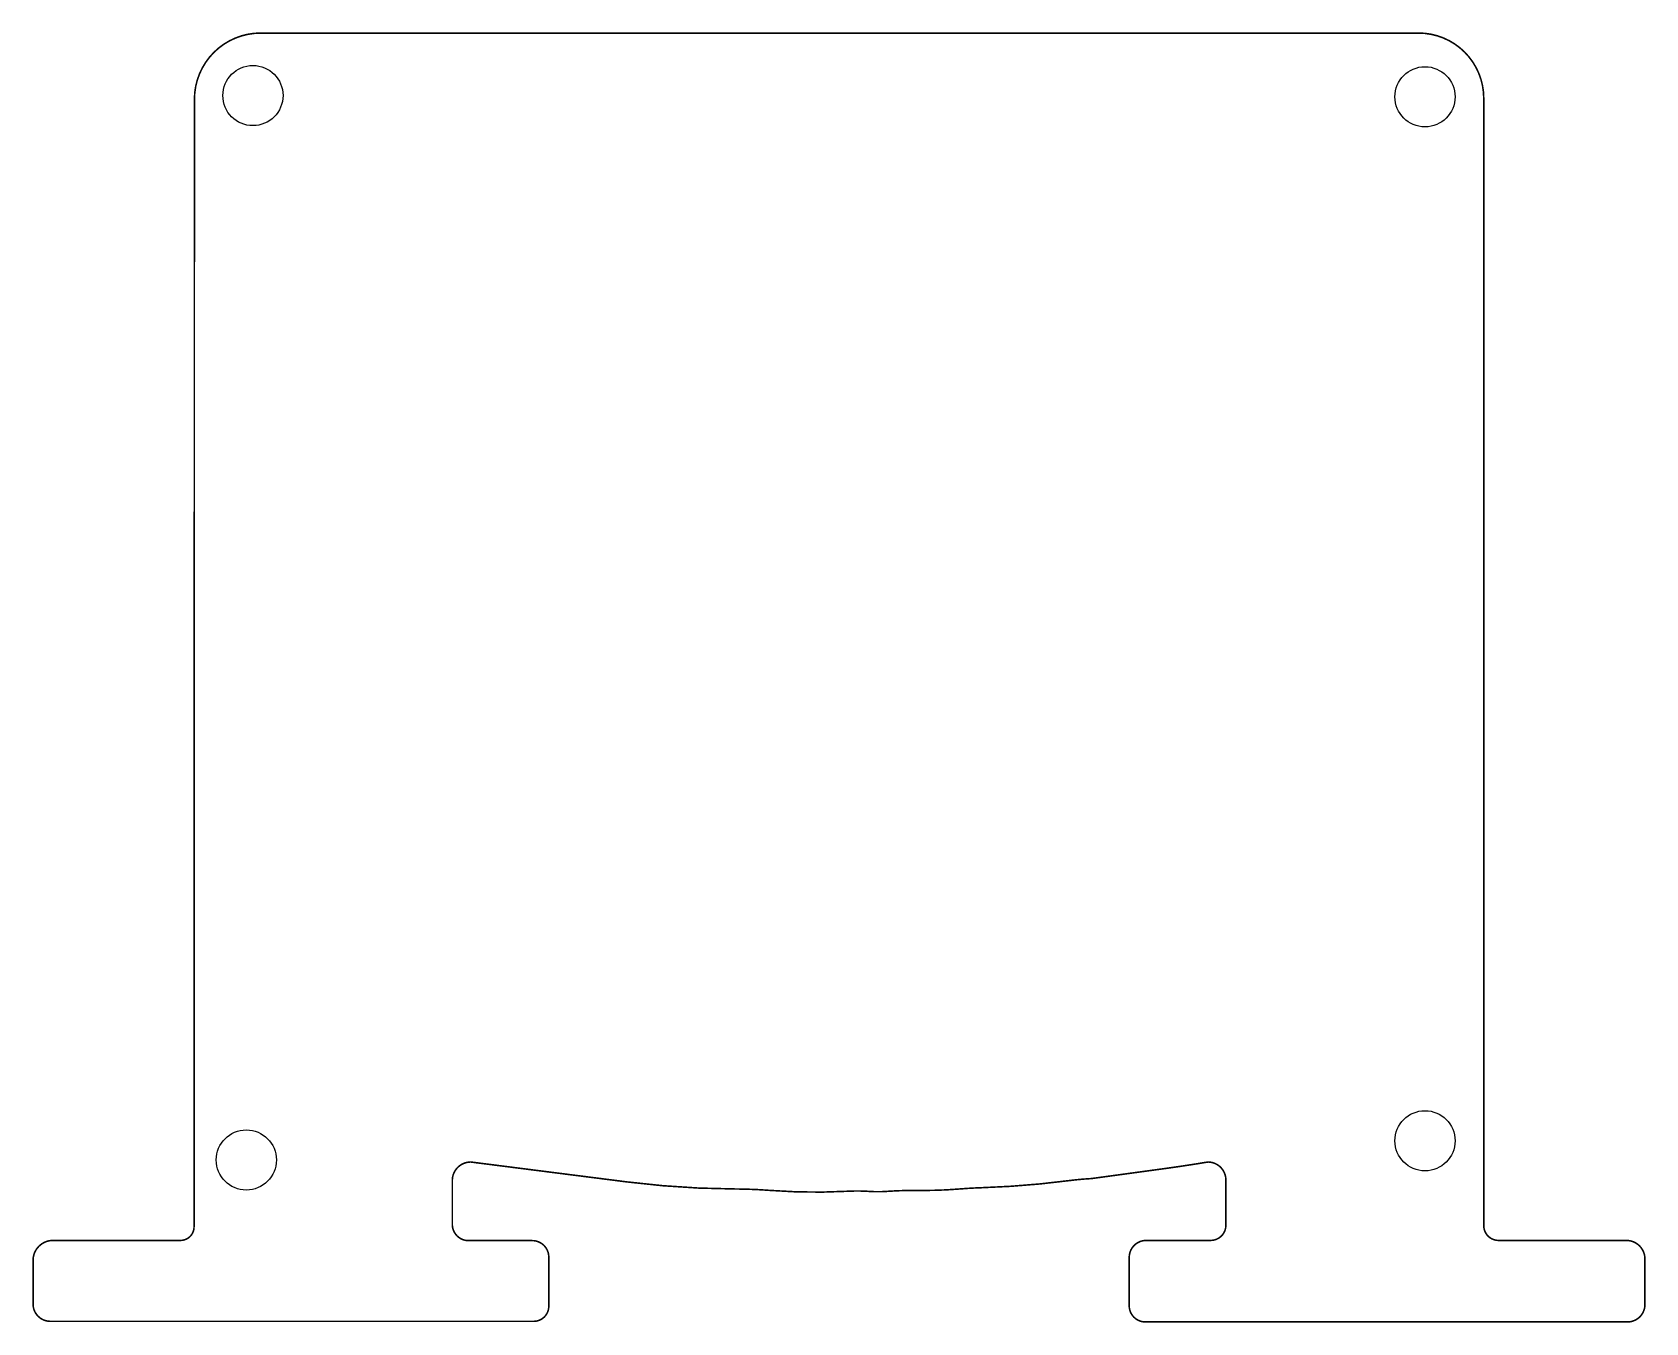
# Model space of a CAD drawing. Extents: x 0.1 to 77.9, y 0 to 62.2.
import ezdxf

# ---------------------------------------------------------------- set-up
doc = ezdxf.new("R2010")
doc.units = 0
doc.header["$MEASUREMENT"] = 0
doc.layers.add('20', color=178, linetype='CONTINUOUS')

msp = doc.modelspace()

# ---------------------------------------------------------------- linework, layer by layer
at = {"layer": '20'}
for points, const_width in [([(11.1097, 62.16, 0.4141), (7.9189, 58.9681)], 0.0762), ([(11.1097, 62.1791, 1), (11.1097, 62.141)], 0.0381), ([(11.1097, 62.141, 1), (11.1097, 62.179)], 0.0381), ([(66.9277, 62.1791, 1), (66.9277, 62.141)], 0.0381), ([(70.07, 59.0177, 0.4142), (66.9277, 62.16)], 0.0762), ([(66.9277, 62.141, 1), (66.9277, 62.1791)], 0.0381), ([(7.938, 58.9681, 1), (7.8999, 58.9681)], 0.0381), ([(7.8999, 58.9681, 1), (7.938, 58.9681)], 0.0381), ([(70.0891, 59.0177, 1), (70.051, 59.0177)], 0.0381), ([(70.051, 59.0177, 1), (70.0891, 59.0177)], 0.0381), ([(21.2402, 7.74, 0.4142), (20.35, 6.8498)], 0.0762), ([(21.2402, 7.721, 1), (21.2402, 7.7591)], 0.0381), ([(54.67, 7.42, 0.0075), (56.78, 7.74)], 0.0762), ([(56.7695, 7.7591, 1), (56.7695, 7.721)], 0.0381), ([(57.64, 6.8695, 0.4142), (56.7695, 7.74)], 0.0762), ([(56.7831, 7.7212, 1), (56.7769, 7.7588)], 0.0381), ([(21.2574, 7.7559, 1), (21.2526, 7.7181)], 0.0381), ([(54.6674, 7.4389, 1), (54.6726, 7.4011)], 0.0381), ([(54.6726, 7.4011, 1), (54.6674, 7.4389)], 0.0381), ([(20.3691, 6.8498, 1), (20.331, 6.8498)], 0.0381), ([(20.331, 6.8498, 1), (20.3691, 6.8498)], 0.0381), ([(28.77, 6.78, 0.0303), (33.97, 6.44)], 0.0762), ([(28.7724, 6.7989, 1), (28.7676, 6.7611)], 0.0381), ([(28.7676, 6.7611, 1), (28.7724, 6.7989)], 0.0381), ([(35.68, 6.37, 0.0181), (33.97, 6.44)], 0.0762), ([(33.9701, 6.459, 1), (33.9699, 6.421)], 0.0381), ([(33.9699, 6.421, 1), (33.9701, 6.459)], 0.0381), ([(35.68, 6.37, 0.0332), (39.42, 6.33)], 0.0762), ([(35.6815, 6.389, 1), (35.6785, 6.351)], 0.0381), ([(35.6785, 6.351, 1), (35.6815, 6.389)], 0.0381), ([(40.5, 6.32, 0.0325), (39.42, 6.33)], 0.0762), ([(39.4189, 6.349, 1), (39.4211, 6.311)], 0.0381), ([(39.4211, 6.311, 1), (39.4189, 6.349)], 0.0381), ([(40.5, 6.32, 0.0371), (41.24, 6.32)], 0.0762), ([(40.5014, 6.339, 1), (40.4986, 6.301)], 0.0381), ([(40.4986, 6.301, 1), (40.5014, 6.339)], 0.0381), ([(42.85, 6.37, 0.0216), (41.24, 6.32)], 0.0762), ([(41.2386, 6.339, 1), (41.2414, 6.301)], 0.0381), ([(41.2414, 6.301, 1), (41.2386, 6.339)], 0.0381), ([(42.85, 6.37, 0.0239), (44.81, 6.44)], 0.0762), ([(42.8502, 6.389, 1), (42.8498, 6.351)], 0.0381), ([(42.8498, 6.351, 1), (42.8502, 6.389)], 0.0381), ([(45.85, 6.5, 0.0129), (44.81, 6.44)], 0.0762), ([(44.8084, 6.459, 1), (44.8116, 6.421)], 0.0381), ([(44.8116, 6.421, 1), (44.8084, 6.459)], 0.0381), ([(45.85, 6.5, 0.0244), (50.06, 6.84)], 0.0762), ([(45.8494, 6.519, 1), (45.8506, 6.481)], 0.0381), ([(45.8506, 6.481, 1), (45.8494, 6.519)], 0.0381), ([(51.14, 6.94, 0.0186), (50.06, 6.84)], 0.0762), ([(50.0575, 6.8589, 1), (50.0625, 6.8211)], 0.0381), ([(50.0625, 6.8211, 1), (50.0575, 6.8589)], 0.0381), ([(51.1474, 6.9589, 1), (51.1526, 6.9211)], 0.0381), ([(51.1411, 6.921, 1), (51.1389, 6.959)], 0.0381), ([(57.6591, 6.8695, 1), (57.621, 6.8695)], 0.0381), ([(57.621, 6.8695, 1), (57.6591, 6.8695)], 0.0381), ([(20.35, 4.731, 0.4142), (21.131, 3.95)], 0.0762), ([(20.3691, 4.731, 1), (20.331, 4.731)], 0.0381), ([(20.331, 4.731, 1), (20.3691, 4.731)], 0.0381), ([(56.9059, 3.96, 0.4142), (57.64, 4.6941)], 0.0762), ([(57.6591, 4.6941, 1), (57.621, 4.6941)], 0.0381), ([(57.621, 4.6941, 1), (57.6591, 4.6941)], 0.0381), ([(70.07, 4.6732, 0.4142), (70.7832, 3.96)], 0.0762), ([(70.0891, 4.6732, 1), (70.051, 4.6732)], 0.0381), ([(70.051, 4.6732, 1), (70.0891, 4.6732)], 0.0381), ([(1.1026, 3.96, 0.4142), (0.14, 2.9974)], 0.0762), ([(1.1026, 3.9791, 1), (1.1026, 3.941)], 0.0381), ([(1.1026, 3.941, 1), (1.1026, 3.9791)], 0.0381), ([(7.2495, 3.96, 0.4141), (7.9002, 4.6147)], 0.0762), ([(7.2495, 3.979, 1), (7.2496, 3.941)], 0.0381), ([(7.2495, 3.941, 1), (7.2495, 3.9791)], 0.0381), ([(7.9193, 4.6148, 1), (7.8812, 4.6147)], 0.0381), ([(7.8812, 4.6148, 1), (7.9193, 4.6147)], 0.0381), ([(21.131, 3.9691, 1), (21.131, 3.931)], 0.0381), ([(21.131, 3.931, 1), (21.131, 3.9691)], 0.0381), ([(24.206, 3.9691, 1), (24.206, 3.931)], 0.0381), ([(25, 3.156, 0.4142), (24.206, 3.95)], 0.0762), ([(24.206, 3.931, 1), (24.206, 3.9691)], 0.0381), ([(53.8001, 3.96, 0.4142), (52.98, 3.1399)], 0.0762), ([(53.8001, 3.9791, 1), (53.8001, 3.941)], 0.0381), ([(53.8001, 3.941, 1), (53.8001, 3.9791)], 0.0381), ([(56.9059, 3.9791, 1), (56.9059, 3.941)], 0.0381), ([(56.9059, 3.941, 1), (56.9059, 3.9791)], 0.0381), ([(70.7832, 3.9791, 1), (70.7832, 3.941)], 0.0381), ([(70.7832, 3.941, 1), (70.7832, 3.9791)], 0.0381), ([(76.9419, 3.9791, 1), (76.9419, 3.941)], 0.0381), ([(77.84, 3.0619, 0.4142), (76.9419, 3.96)], 0.0762), ([(76.9419, 3.941, 1), (76.9419, 3.9791)], 0.0381), ([(25.0191, 3.156, 1), (24.9809, 3.156)], 0.0381), ([(24.9809, 3.156, 1), (25.0191, 3.156)], 0.0381), ([(52.9991, 3.1399, 1), (52.961, 3.1399)], 0.0381), ([(52.961, 3.1399, 1), (52.9991, 3.1399)], 0.0381), ([(52.961, 3.13, 1), (52.9991, 3.13)], 0.0381), ([(52.9991, 3.11, 1), (52.961, 3.11)], 0.0381), ([(0.1591, 2.9974, 1), (0.121, 2.9974)], 0.0381), ([(0.121, 2.9974, 1), (0.1591, 2.9974)], 0.0381), ([(77.859, 3.0619, 1), (77.821, 3.0619)], 0.0381), ([(77.821, 3.0619, 1), (77.859, 3.0619)], 0.0381), ([(0.14, 0.8919, 0.4142), (0.9719, 0.06)], 0.0762), ([(0.1591, 0.8919, 1), (0.121, 0.8919)], 0.0381), ([(0.121, 0.8919, 1), (0.1591, 0.8919)], 0.0381), ([(24.2733, 0.06, 0.4142), (25, 0.7867)], 0.0762), ([(25.0191, 0.7867, 1), (24.9809, 0.7867)], 0.0381), ([(24.9809, 0.7867, 1), (25.0191, 0.7867)], 0.0381), ([(52.98, 0.8088, 0.4142), (53.7588, 0.03)], 0.0762), ([(52.9991, 0.8088, 1), (52.961, 0.8088)], 0.0381), ([(52.961, 0.8088, 1), (52.9991, 0.8088)], 0.0381), ([(76.998, 0.03, 0.4142), (77.84, 0.872)], 0.0762), ([(77.859, 0.872, 1), (77.821, 0.872)], 0.0381), ([(77.821, 0.872, 1), (77.859, 0.872)], 0.0381), ([(0.9719, 0.0791, 1), (0.9719, 0.041)], 0.0381), ([(0.9719, 0.041, 1), (0.9719, 0.0791)], 0.0381), ([(24.2733, 0.0791, 1), (24.2733, 0.041)], 0.0381), ([(24.2733, 0.041, 1), (24.2733, 0.0791)], 0.0381), ([(53.7588, 0.0491, 1), (53.7588, 0.011)], 0.0381), ([(53.7588, 0.011, 1), (53.7588, 0.0491)], 0.0381), ([(76.998, 0.0491, 1), (76.998, 0.011)], 0.0381), ([(76.998, 0.011, 1), (76.998, 0.0491)], 0.0381)]:
    msp.add_lwpolyline(points, format="xyb", dxfattribs=dict(at, const_width=const_width))
at = {"layer": '20', "const_width": 0.0762}
for points in [[(11.1097, 62.16), (66.9277, 62.16)], [(7.9189, 58.9681), (7.9002, 4.6147)], [(70.07, 4.6732), (70.07, 59.0177)], [(21.255, 7.737), (28.77, 6.78)], [(51.15, 6.94), (54.67, 7.42)], [(20.35, 4.731), (20.35, 6.8498)], [(57.64, 6.8695), (57.64, 4.6941)], [(7.2495, 3.96), (1.1026, 3.96)], [(24.206, 3.95), (21.131, 3.95)], [(56.9059, 3.96), (53.8001, 3.96)], [(76.9419, 3.96), (70.7832, 3.96)], [(25, 0.7867), (25, 3.156)], [(52.98, 3.1399), (52.98, 3.13)], [(52.98, 3.11), (52.98, 0.8088)], [(0.14, 2.9974), (0.14, 0.8919)], [(77.84, 0.872), (77.84, 3.0619)], [(0.9719, 0.06), (24.2733, 0.06)], [(53.7588, 0.03), (76.998, 0.03)]]:
    msp.add_lwpolyline(points, dxfattribs=at)
at = {"layer": '20'}
for centre in [(10.7389, 59.1468), (67.2365, 59.0877), (67.2365, 8.7638), (10.4195, 7.8388)]:
    msp.add_circle(centre, 1.45, dxfattribs=at)

doc.saveas('drawing.dxf')
